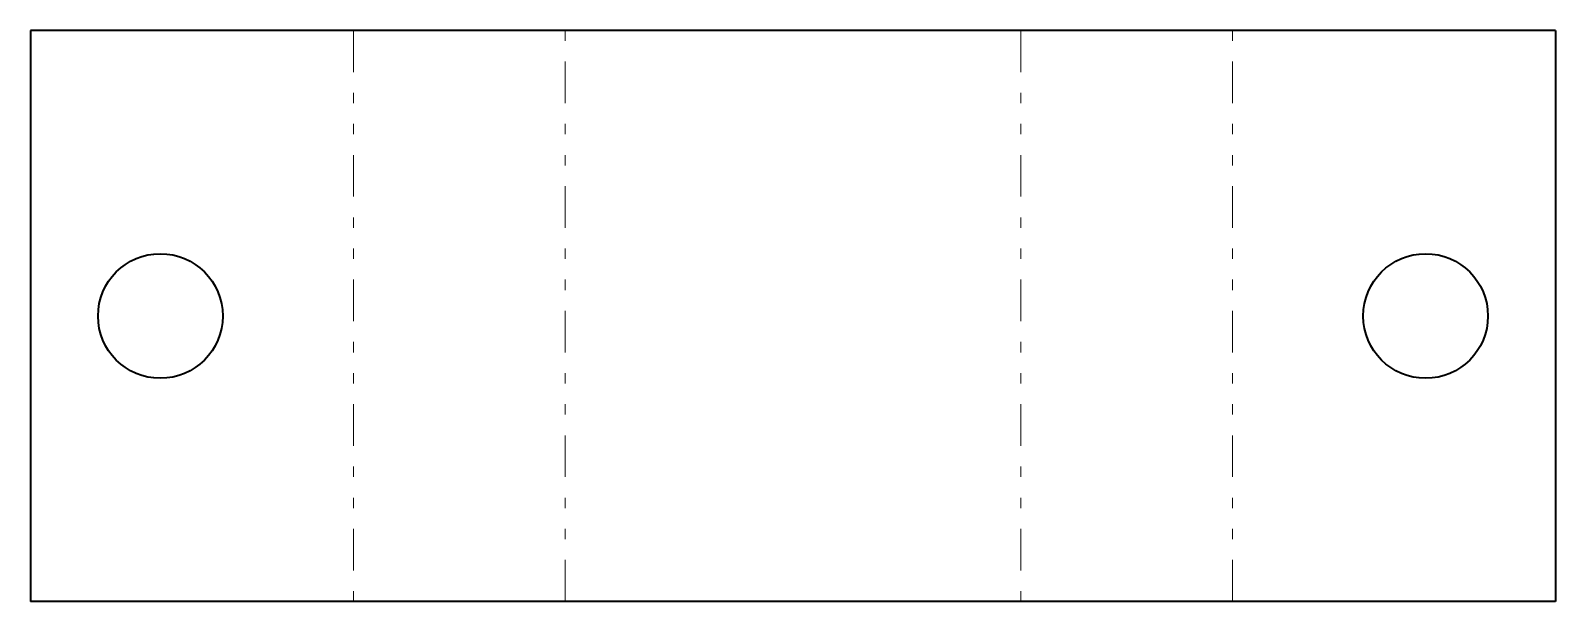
# Model space of a CAD drawing. Header units: millimetres. Extents: x 0 to 147, y 0 to 55.
import ezdxf

# ---------------------------------------------------------------- set-up
doc = ezdxf.new("R2010")
doc.units = ezdxf.units.MM
doc.linetypes.add('K5LT_BASIC', pattern=[0])
doc.linetypes.add('K5LT_CHAIN_LINE_WITH_2_POINTS', pattern=[12, 4, -2, 1, -2, 1, -2])

msp = doc.modelspace()

# ---------------------------------------------------------------- linework, layer by layer
at = {"color": 7, "linetype": 'K5LT_BASIC', "lineweight": 40}
for p, q in [((27.17, 55), (0, 55)), ((0, 55), (0, 0)), ((35.02, 55), (27.17, 55)), ((47.55, 55), (35.02, 55)), ((55.41, 55), (47.55, 55)), ((91.41, 55), (55.41, 55)), ((99.26, 55), (91.41, 55)), ((111.79, 55), (99.26, 55)), ((119.65, 55), (111.79, 55)), ((146.81, 55), (119.65, 55)), ((146.81, 55), (146.81, 0)), ((27.17, 0), (0, 0)), ((35.02, 0), (27.17, 0)), ((47.55, 0), (35.02, 0)), ((55.41, 0), (47.55, 0)), ((91.41, 0), (55.41, 0)), ((99.26, 0), (91.41, 0)), ((111.79, 0), (99.26, 0)), ((119.65, 0), (111.79, 0)), ((146.81, 0), (119.65, 0))]:
    msp.add_line(p, q, dxfattribs=at)
at = {"color": 7, "linetype": 'K5LT_CHAIN_LINE_WITH_2_POINTS', "lineweight": 18}
for p, q in [((31.09, 55), (31.09, 0)), ((51.48, 0), (51.48, 55)), ((95.33, 55), (95.33, 0)), ((115.72, 0), (115.72, 55))]:
    msp.add_line(p, q, dxfattribs=at)
at = {"color": 7, "linetype": 'K5LT_BASIC', "lineweight": 40}
for centre in [(12.5, 27.5), (134.31, 27.5)]:
    msp.add_circle(centre, 6, dxfattribs=at)

doc.saveas('drawing.dxf')
